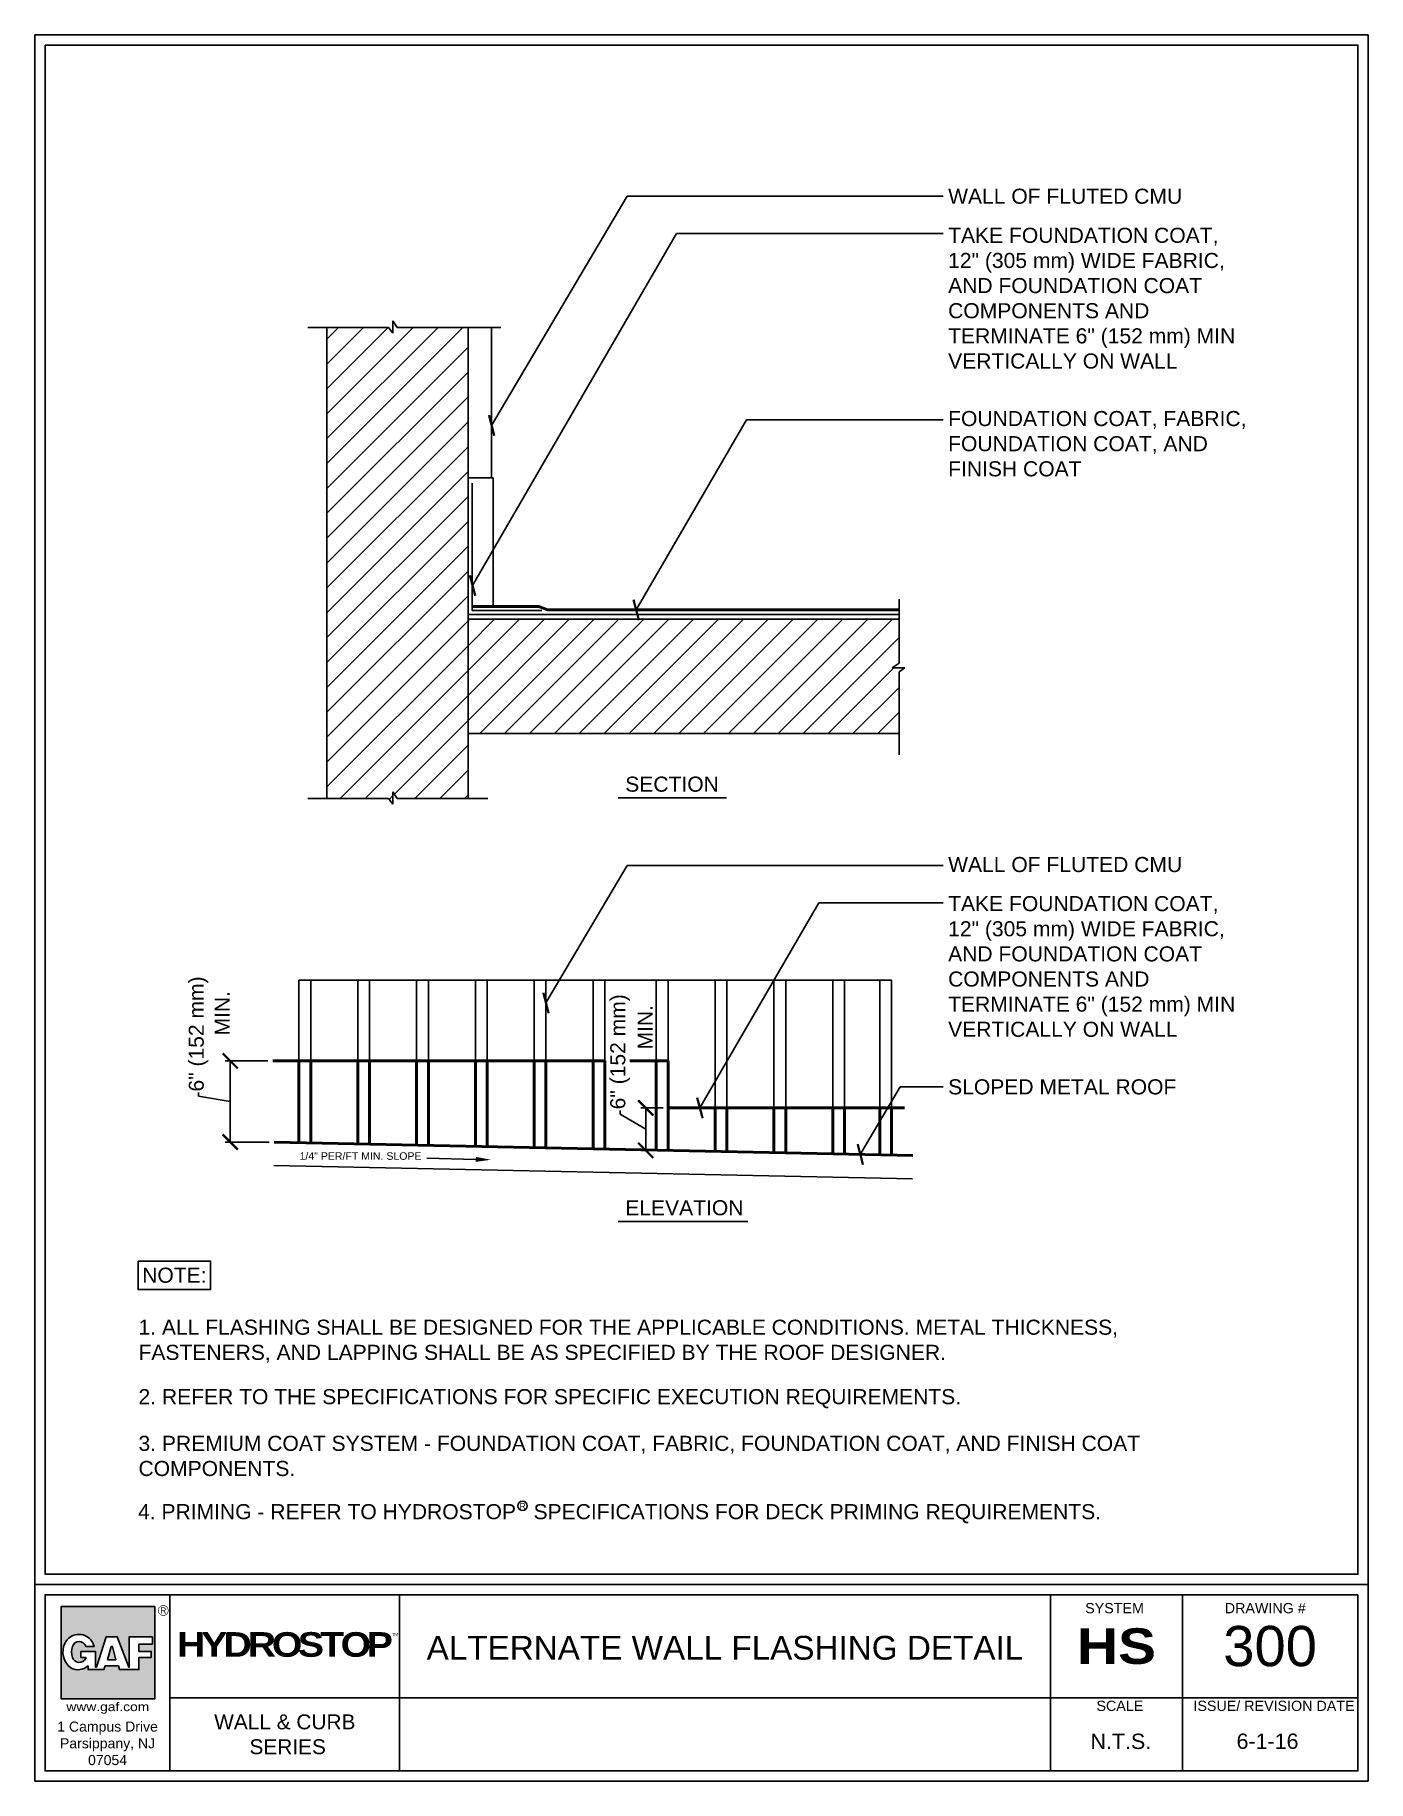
# Model space of a CAD drawing. Header units: inches. Extents: x 14.5 to 80.8, y 24.5 to 111.4.
import ezdxf
from ezdxf.enums import TextEntityAlignment as Align

# ---------------------------------------------------------------- set-up
doc = ezdxf.new("R2010")
doc.units = ezdxf.units.IN
doc.header["$MEASUREMENT"] = 0
doc.styles.add('ARCHQUIK', font='Archquik.shx', dxfattribs={"height": 0.1})
doc.styles.add('ARIAL', font='arial.ttf')
doc.styles.add('FONT', font='arial.ttf', dxfattribs={"height": 0.75})
doc.dimstyles.new('dIM-STYLE', dxfattribs={"dimtxt": 0.75, "dimasz": 0.75, "dimexe": 0.18, "dimexo": 0.0625, "dimgap": 0.09, "dimtad": 0, "dimtih": 1, "dimtoh": 1, "dimdec": 4, "dimzin": 0, "dimdsep": 46, "dimlunit": 4, "dimtxsty": 'FONT', "dimblk": 'ARCHTICK', "dimcen": 0, "dimclrd": 3, "dimclre": 3, "dimclrt": 256, "dimadec": 0, "dimazin": 0, "dimtfac": 1, "dimtdec": 4, "dimtofl": 0, "dimtmove": 0, "dimatfit": 3, "dimldrblk": 'ARCHTICK', "dimfxl": 1, "dimfrac": 2, "dimtolj": 1, "dimtzin": 0, "dimlwd": -1, "dimlwe": -1, "dimarcsym": 0})
doc.dimstyles.get("Standard").update_dxf_attribs({"dimscale": 0, "dimtxt": 0.75, "dimasz": 0.75, "dimexe": 0.2500000000000018, "dimexo": 0.0625, "dimgap": 0.09, "dimtad": 0, "dimdec": 5, "dimzin": 0, "dimdsep": 46, "dimlunit": 4, "dimtxsty": 'FONT', "dimcen": 0.09, "dimclrd": 256, "dimclre": 256, "dimclrt": 256, "dimadec": 0, "dimazin": 0, "dimtfac": 1, "dimtdec": 5, "dimtofl": 0, "dimtmove": 1, "dimatfit": 0, "dimfxl": 1, "dimfxlon": 1, "dimtolj": 1, "dimtzin": 0, "dimlwd": -1, "dimlwe": -1, "dimarcsym": 0})
pattern_1 = [(45, (0, -2.06204053283227), (-0.618718433538229, 0.6187184335382291), [])]

# ---------------------------------------------------------------- blocks, each defined once
blk = doc.blocks.new('GAF_LOGO')
h = blk.add_hatch(color=242)
h.paths.add_polyline_path([(0.9999999843750018, 0.999999984375), (-0.01802111514781046, 0.999999984375), (-0.01802111514781046, -0.002743970513160665), (0.9999999843750018, -0.002743970513160499), (0.9999999843750018, 0.6710526210937502)])
edge = h.paths.add_edge_path(flags=16)
edge.add_line((0.3421052578125003, 0.5657894648437503), (0.2499999960937487, 0.5657894648437503))
edge.add_arc((0.1776315761718745, 0.542763149414063), 0.075943396054273, 17.65012421993013, 162.3498757800698)
edge.add_arc((0.2913533789062498, 0.5065789394531254), 0.1952830184252751, 162.3498757800698, 197.65012421993)
edge.add_arc((0.1804031326795207, 0.4712765883809845), 0.07885186654145789, 197.65012421993, 331.9610179646004)
edge.add_line((0.2499999960937487, 0.4342105195312511), (0.2499999960937487, 0.4473684140625002))
edge.add_line((0.2499999960937487, 0.4473684140625002), (0.1973684179687503, 0.4473684140625003))
edge.add_line((0.1973684179687503, 0.4473684140625003), (0.1973684179687503, 0.5131578867187501))
edge.add_line((0.1973684179687503, 0.5131578867187501), (0.3552631523437491, 0.5131578867187501))
edge.add_line((0.3552631523437491, 0.5131578867187501), (0.3552631523437491, 0.3421052578125003))
edge.add_line((0.3552631523437491, 0.3421052578125003), (0.3672600561810685, 0.3421052578125003))
edge.add_line((0.3672600561810685, 0.3421052578125003), (0.473684203125, 0.6710526210937502))
edge.add_line((0.473684203125, 0.6710526210937502), (0.5921052539062508, 0.6710526210937502))
edge.add_line((0.5921052539062508, 0.6710526210937502), (0.7168783917025898, 0.3421052578125004))
edge.add_line((0.7168783917025898, 0.3421052578125004), (0.7236841992187522, 0.3421052578125004))
edge.add_line((0.7236841992187522, 0.3421052578125004), (0.7236841992187522, 0.6710526210937502))
edge.add_line((0.7236841992187522, 0.6710526210937502), (0.9757096308521137, 0.6710526210937502))
edge.add_line((0.9757096308521137, 0.6710526210937502), (0.9757096308521139, 0.5921052539062504))
edge.add_line((0.9757096308521139, 0.5921052539062504), (0.828947355468749, 0.5921052539062504))
edge.add_line((0.828947355468749, 0.5921052539062504), (0.828947355468749, 0.5131578867187501))
edge.add_line((0.828947355468749, 0.5131578867187501), (0.9619798181352781, 0.5131578867187501))
edge.add_line((0.9619798181352781, 0.5131578867187501), (0.9619798181352782, 0.4473684140625002))
edge.add_line((0.9619798181352782, 0.4473684140625002), (0.8289473554687489, 0.4473684140625003))
edge.add_line((0.8289473554687489, 0.4473684140625003), (0.828947355468749, 0.3157894687500002))
edge.add_line((0.828947355468749, 0.3157894687500002), (0.6184210429687518, 0.3157894687500003))
edge.add_line((0.6184210429687518, 0.3157894687500003), (0.6052631484375013, 0.35526315234375))
edge.add_line((0.6052631484375013, 0.35526315234375), (0.4605263085937495, 0.3552631523437498))
edge.add_line((0.4605263085937495, 0.3552631523437498), (0.4473684140624989, 0.3157894687500002))
edge.add_line((0.4473684140624989, 0.3157894687500002), (0.2763157851562497, 0.3157894687500002))
edge.add_line((0.2763157851562497, 0.3157894687500002), (0.2763157851562497, 0.3552631523437499))
edge.add_arc((0.1671059236527185, 0.4777867589039027), 0.1641305212753787, 240.8042829104425, 311.71180968469173, ccw=False)
edge.add_arc((0.2222038028843561, 0.5072653279140215), 0.2193476823067968, 155.1482085443663, 231.9615675140741, ccw=False)
edge.add_arc((0.1895668580481229, 0.5197191371257442), 0.1845148081401703, 124.71226100437019, 154.3980145931274, ccw=False)
edge.add_arc((0.1751212575285651, 0.5254602239943656), 0.171785051789476, 13.577812998885406, 121.84091426695329, ccw=False)
h.paths.add_polyline_path([(0.5263157812499983, 0.5657894648437498), (0.5394736757812488, 0.5657894648437498), (0.5789473593750003, 0.421052625), (0.4868420976562504, 0.421052625)], flags=0)
at = {"color": 242}
for p, q in [((0.9757096308521138, 0.6710526210937502), (0.9757096308521138, 0.5921052539062504)), ((0.5263157812499983, 0.5657894648437498), (0.4868420976562504, 0.421052625)), ((0.4868420976562504, 0.421052625), (0.5789473593750003, 0.421052625)), ((0.5394736757812488, 0.5657894648437498), (0.5263157812499983, 0.5657894648437498)), ((0.5789473593750003, 0.421052625), (0.5394736757812488, 0.5657894648437498))]:
    blk.add_line(p, q, dxfattribs=at)
for points in [[(0.9999999843750018, 0.6710526210937502), (0.9999999843750019, -0.00274397051316061), (-0.01802111514781046, -0.00274397051316061), (-0.01802111514781046, 0.999999984375), (0.9999999843750018, 0.999999984375), (0.9999999843750018, 0.6710526210937502)], [(0.9757096308521138, 0.6710526210937502), (0.7236841992187522, 0.6710526210937502), (0.7236841992187522, 0.3421052578125003), (0.7168783917025898, 0.3421052578125003), (0.5921052539062508, 0.6710526210937502), (0.4736842031249999, 0.6710526210937502), (0.5921052539062508, 0.6710526210937502)]]:
    blk.add_lwpolyline(points, dxfattribs=at)
at = {"const_width": 0.006578947265625}
blk.add_lwpolyline([(1.146718681227561, 0.9569249246062017, 0.9999999999999999), (1.038984530952376, 0.9569249246062017, 0.9999999999999999)], format="xyb", close=True, dxfattribs=at)
at = {"color": 242}
for points in [[(0.4736842031249999, 0.6710526210937502), (0.3672600561810686, 0.3421052578125003), (0.3552631523437491, 0.3421052578125003), (0.3552631523437491, 0.5131578867187501), (0.1973684179687503, 0.5131578867187501), (0.1973684179687503, 0.4473684140625003), (0.2499999960937487, 0.4473684140625003), (0.2499999960937487, 0.4342105195312511, -0.6638381309650001), (0.1052631562500004, 0.4473684140625003, -0.1552561087471992), (0.1052631562500004, 0.5657894648437503, -0.7312178527831996), (0.2499999960937487, 0.5657894648437503), (0.3421052578125003, 0.5657894648437503, 0.5109723306082545), (0.08449389586529144, 0.6713944055155814, 0.1302578243974809), (0.02316816522774692, 0.599451122242597, 0.172358814401925)], [(0.08704397350846876, 0.3345076182265967, 0.3196577466454945), (0.2763157851562497, 0.3552631523437499), (0.2763157851562497, 0.3157894687500002), (0.4473684140624989, 0.3157894687500002), (0.4605263085937494, 0.3552631523437499), (0.6052631484375013, 0.3552631523437499), (0.6184210429687518, 0.3157894687500002), (0.828947355468749, 0.3157894687500002), (0.828947355468749, 0.4473684140625003), (0.9619798181352781, 0.4473684140625003), (0.9619798181352781, 0.5131578867187501), (0.828947355468749, 0.5131578867187501), (0.828947355468749, 0.5921052539062504), (0.9757096308521139, 0.5921052539062504)]]:
    blk.add_lwpolyline(points, format="xyb", dxfattribs=at)
blk.add_arc((0.222203802884356, 0.5072653279140215), 0.2193476823067967, 155.1482085443668, 231.9615675140741, dxfattribs=at)
at = {"style": 'ARIAL'}
blk.add_text('R', height=0.06578947265625, dxfattribs=at).set_placement((1.092851606089969, 0.956924924606203), align=Align.MIDDLE)
at = {"style": 'ARIAL', "width": 1.133105524367421}
blk.add_text('www.gaf.com', height=0.09481817704846432, dxfattribs=at).set_placement((0.03995709321242522, -0.1363967728893486), (0.9407297751728345, -0.1363967728893486), align=Align.FIT)
blk = doc.blocks.new('HydroStop')
at = {"color": 174, "linetype": 'Continuous', "style": 'ARIAL'}
blk.add_text('TM', height=0.07930227829834807, dxfattribs=at).set_placement((6.460029172047104, 0.5633620407934359))
at = {"lineweight": -2, "insert": (0.9349556855740957, 0.6638381548218604), "char_height": 0.633319658458992, "width": 5.94393791725881, "attachment_point": 1, "style": 'ARCHQUIK'}
blk.add_mtext('{\\fArial Black|b0|i0|c0|p34;\\T0.85;\\C154;HYDRO\\C132;STOP}', dxfattribs=at)
blk = doc.blocks.new('_ArchTick')
at = {"color": 0, "linetype": 'ByBlock', "const_width": 0.15}
blk.add_lwpolyline([(-0.5, -0.5), (0.5, 0.5)], dxfattribs=at)
blk = doc.blocks.new('*D14')
at = {"transparency": 16777216}
for p, q in [((26.07527638080675, 60.34499654172916), (23.95702182173948, 60.34499654172916)), ((24.20702182173948, 56.30766623429402), (24.20702182173948, 60.34499654172916)), ((22.62910851215203, 58.58932456672919), (22.62910851215203, 58.76932456672919)), ((24.20702182173948, 58.32633138801159), (22.62910851215203, 58.58932456672919)), ((26.14549217776305, 56.30766623429402), (23.95702182173948, 56.30766623429402))]:
    blk.add_line(p, q, dxfattribs=at)
at = {"layer": 'Defpoints', "color": 0, "transparency": 16777216}
for p in [(24.20702182173948, 60.34499654172916), (26.32527638080675, 60.34499654172916), (26.39549217776305, 56.30766623429402)]:
    blk.add_point(p, dxfattribs=at)
at = {"transparency": 16777216, "xscale": 0.75, "yscale": 0.75, "zscale": 0.75}
for p, rotation in [((24.20702182173948, 60.34499654172916), 90), ((24.20702182173948, 56.30766623429402), 270)]:
    blk.add_blockref('_ArchTick', p, dxfattribs=dict(at, rotation=rotation))
at = {"transparency": 16777216, "insert": (22.62910851215202, 61.68487026932129), "char_height": 0.75, "attachment_point": 5, "rotation": 90, "style": 'FONT'}
blk.add_mtext('\\A1;6" (152 mm)', dxfattribs=at)
blk = doc.blocks.new('*D15')
at = {"transparency": 16777216}
for p, q in [((43.59697710326399, 57.70251643544817), (43.59697710326399, 57.88251643544817)), ((44.87334818102659, 56.95037694117807), (43.59697710326399, 57.70251643544817)), ((45.73569952857113, 58.00446997651912), (44.62334818102659, 58.00446997651912)), ((44.87334818102659, 58.00446997651912), (44.87334818102659, 55.89628390583702)), ((45.73569952857113, 55.89628390583702), (44.62334818102659, 55.89628390583702))]:
    blk.add_line(p, q, dxfattribs=at)
at = {"layer": 'Defpoints', "color": 0, "transparency": 16777216}
for p in [(45.98569952857113, 58.00446997651912), (44.87334818102659, 55.89628390583702), (45.98569952857113, 55.89628390583702)]:
    blk.add_point(p, dxfattribs=at)
at = {"transparency": 16777216, "xscale": 0.75, "yscale": 0.75, "zscale": 0.75}
for p, rotation in [((44.87334818102659, 58.00446997651912), 90), ((44.87334818102659, 55.89628390583702), 270)]:
    blk.add_blockref('_ArchTick', p, dxfattribs=dict(at, rotation=rotation))
at = {"transparency": 16777216, "insert": (43.59697710326397, 60.79806213804027), "char_height": 0.75, "attachment_point": 5, "rotation": 90, "style": 'FONT'}
blk.add_mtext('\\A1;6" (152 mm)', dxfattribs=at)

msp = doc.modelspace()

# ---------------------------------------------------------------- hatches: boundary and pattern name
h = msp.add_hatch()
h.set_pattern_fill('ANSI31', color=256, scale=7)
h.set_pattern_definition(pattern_1)
h.paths.add_polyline_path([(36.03846162642844, 96.82807279717325), (32.51596914578732, 96.82807279717325), (32.29361912209237, 97.16744914912871), (32.29361912209237, 96.54720960934804), (32.07126909839742, 96.82807279717323), (29.0168819307983, 96.82807279717325), (29.0168819307983, 73.3994018794207), (32.07126909839742, 73.39940187942068), (32.29361912209237, 73.11853869159549), (32.29361912209237, 73.73877823137616), (32.51596914578732, 73.3994018794207), (36.03846162642844, 73.3994018794207)])
h = msp.add_hatch()
h.set_pattern_fill('ANSI31', color=256, scale=7)
h.set_pattern_definition(pattern_1)
h.paths.add_polyline_path([(57.47763907137703, 80.12838568698119), (57.47761706612408, 82.31680809287097), (36.03846162642844, 82.31680809287097), (36.03846162642844, 76.62932853941057), (57.47767425546098, 76.62932853941057), (57.47764342530867, 79.69538718600289), (57.75854815157766, 79.90606573070463), (57.13830861179699, 79.90606573070463)])

# ---------------------------------------------------------------- linework, layer by layer
for p, q in [((28.06896867188823, 96.82807279717325), (32.07126909839741, 96.82807279717323)), ((29.0168819307983, 96.82807279717325), (29.0168819307983, 73.3994018794207)), ((32.07126909839741, 96.82807279717325), (32.29361912209237, 96.54720960934804)), ((32.29361912209237, 96.54720960934804), (32.29361912209237, 97.16744914912871)), ((32.29361912209237, 97.16744914912871), (32.51596914578732, 96.82807279717325)), ((32.51596914578732, 96.82807279717325), (37.66512758924942, 96.82807279717325)), ((36.03846162642844, 96.82807279717325), (36.03846162642844, 73.3994018794207)), ((37.20872490903346, 96.82807279717325), (37.20872490903346, 89.35009042132715)), ((36.03846162642844, 89.35009042132715), (37.27894070598976, 89.35009042132715)), ((36.23740638447129, 89.09271051670622), (36.23740638447129, 82.74988352498701)), ((37.27894070598976, 89.35009042132715), (37.27894070598976, 82.94714611188272)), ((36.03846162642844, 82.55093876694414), (57.47768496375245, 82.55093876694414)), ((36.23740638447129, 82.74988352498701), (39.70138570098216, 82.74988352498701)), ((57.47760694620028, 83.3232345159113), (57.47763907137703, 80.12838568698119)), ((36.03846162642844, 82.31680809287097), (57.47760694620027, 82.31680809287097)), ((57.47763907137704, 80.1283856869812), (57.13830861179699, 79.90606573070463)), ((57.13830861179699, 79.90606573070463), (57.75854815157766, 79.90606573070463)), ((57.75854815157766, 79.90606573070463), (57.47764342530868, 79.69538718600289)), ((57.47764342530867, 79.69538718600288), (57.47768496375245, 75.56438895224)), ((36.03853964398061, 76.62932853941057), (57.47768496375245, 76.62932853941057)), ((28.06896867188823, 73.3994018794207), (32.07126909839741, 73.39940187942068)), ((32.07126909839741, 73.3994018794207), (32.29361912209237, 73.11853869159549)), ((32.29361912209237, 73.11853869159549), (32.29361912209237, 73.73877823137616)), ((32.29361912209237, 73.73877823137616), (32.51596914578732, 73.3994018794207)), ((32.51596914578732, 73.3994018794207), (37.02148278381665, 73.3994018794207)), ((43.49487463221885, 73.43455232420001), (48.88820895172034, 73.43455232420001)), ((27.62426862449832, 56.28426096864192), (27.62426862449832, 64.35907761861657)), ((27.62426862449832, 64.35907761861657), (57.10312269576667, 64.3589996010644)), ((28.20940026580083, 56.2695752779554), (28.20940026580083, 64.35907761861657)), ((30.54992683101088, 56.22042565687332), (30.54992683101088, 64.35907761861657)), ((31.13505847231339, 56.2081382516028), (31.13505847231339, 64.35907761861657)), ((33.47558503752344, 56.15898863052072), (33.47558503752344, 64.35907761861657)), ((34.06071667882595, 56.1467012252502), (34.06071667882595, 64.35907761861657)), ((36.401243244036, 56.09755160416813), (36.401243244036, 64.35907761861657)), ((36.98637488533851, 56.08526419889761), (36.98637488533851, 64.35907761861657)), ((39.32690145054855, 56.03611457781553), (39.32690145054855, 64.35907761861657)), ((39.91203309185106, 56.02382717254501), (39.91203309185106, 64.35907761861657)), ((42.25255965706111, 55.97467755146293), (42.25255965706111, 64.35907761861657)), ((42.83769129836362, 55.96239014619241), (42.83769129836362, 64.35907761861657)), ((45.40048986971644, 55.90857294942823), (45.40048986971644, 64.35907761861657)), ((45.98569952857113, 55.89628390583702), (45.98569952857113, 64.35907761861657)), ((48.326148076229, 55.84713592307565), (48.326148076229, 64.35907761861657)), ((48.91135773508368, 55.83484687948442), (48.91135773508368, 64.35907761861657)), ((51.25180628274155, 55.78569889672305), (51.25180628274155, 64.35907761861657)), ((51.83701594159624, 55.77340985313182), (51.83701594159624, 64.35907761861657)), ((54.17746448925411, 55.72426187037045), (54.17746448925411, 64.35907761861657)), ((54.76259613055662, 55.71197446509993), (54.76259613055662, 64.35907761861657)), ((56.51806907201633, 55.67511061096766), (56.51806907201633, 64.35907761861657)), ((57.10312269576667, 64.3589996010644), (57.10312269576667, 55.66394341130908)), ((26.37092819930319, 55.13791878015746), (58.14357632202956, 54.47071267396825)), ((36.42033673513625, 55.44714683513697), (33.98272556371743, 55.50948065025483)), ((43.49487463221885, 52.36241967692797), (49.94797794744318, 52.36241967692797)), ((21.20705469467076, 33.78611375226865), (21.20705469467076, 25.02717102045245)), ((32.6318562415896, 25.02717102045245), (32.6318562415896, 33.78611375226865)), ((71.56792847675739, 28.65521179804592), (71.56792847675739, 33.78611375226865))]:
    msp.add_line(p, q)
at = {"lineweight": 50}
for p, q in [((36.23740638447129, 82.94714611188272), (39.5492514742435, 82.94714611188272)), ((39.5492514742435, 82.94714611188272), (39.99395152163341, 82.77914010705214)), ((39.99395152163341, 82.77914010705214), (57.47768496375245, 82.77914010705214)), ((26.32527638080675, 60.34499654172916), (42.83769129836362, 60.34499654172916)), ((27.62426862449832, 60.32166929362924), (27.62426862449832, 56.28426096864192)), ((28.20940026580083, 60.31432644828598), (28.20940026580083, 56.27248031826369)), ((30.54992683101088, 60.34499654172916), (30.54992683101088, 56.21404517168561)), ((31.13505847231339, 60.34507455928134), (31.13505847231339, 56.20234253885955)), ((33.47558503752344, 60.34499654172916), (33.47558503752344, 56.15898863052073)), ((34.06071667882595, 60.34499654172916), (34.06071667882595, 56.14375135717714)), ((36.401243244036, 60.34499654172916), (36.401243244036, 56.09755160416813)), ((36.98637488533851, 60.34499654172916), (36.98637488533851, 56.08526419889761)), ((39.32690145054855, 60.34499654172916), (39.32690145054855, 56.03842766174269)), ((39.91203309185106, 60.34499654172916), (39.91203309185106, 56.02382717254501)), ((42.25255965706111, 60.34499654172916), (42.25255965706111, 55.97991449761243)), ((42.83769129836362, 60.34499654172916), (42.83769129836362, 55.96821186478638)), ((44.08862103232264, 60.34499654172916), (45.98569952857113, 60.34499654172916)), ((45.40048986971644, 60.34499654172916), (45.40048986971644, 55.90977671820831)), ((45.98569952857113, 60.34499654172916), (45.98569952857113, 55.89799606783008)), ((45.98569952857113, 58.00446997651912), (57.74692353630378, 58.00446997651912)), ((48.326148076229, 58.00446997651912), (48.326148076229, 55.85118553652588)), ((48.91135773508368, 58.00446997651912), (48.91135773508368, 55.83948290369983)), ((51.25180628274155, 58.00446997651912), (51.25180628274155, 55.79267237239563)), ((51.83701594159624, 58.00446997651912), (51.83701594159624, 55.78096973956957)), ((54.17746448925411, 58.00446997651912), (54.17746448925411, 55.72253459299149)), ((54.76259613055662, 58.00446997651912), (54.76259613055662, 55.71197446509994)), ((56.51806907201633, 58.00446997651912), (56.51806907201633, 55.67511061096766)), ((57.10312269576667, 58.00446997651912), (57.10312269576667, 55.66394341130908)), ((26.39549217776305, 56.30766623429402), (58.16814030048941, 55.64046012810481))]:
    msp.add_line(p, q, dxfattribs=at)
at = {"linetype": 'Continuous'}
for p, q in [((65.01569888488676, 33.78611375226865), (65.01569888488676, 25.02717102045245)), ((21.20705469467076, 28.65521179804592), (80.29722166968178, 28.65521179804592)), ((71.56792847675739, 28.65521179804592), (71.56792847675739, 25.02717102045245))]:
    msp.add_line(p, q, dxfattribs=at)
for points in [[(14.49001371606128, 111.3851559938448), (14.49001371606128, 24.51839938696503), (80.80599330317555, 24.51839938696503), (80.80599330317555, 111.3851559938448)], [(14.49001371606128, 111.3851559938448), (80.80599330317555, 111.3851559938448), (80.80599330317555, 34.29488538575606), (14.49001371606128, 34.29488538575606)], [(14.99878534955506, 110.8763843603538), (80.29722166968178, 110.8763843603538), (80.29722166968178, 34.80365701925211), (14.99878534955506, 34.80365701925211)], [(80.80599330317555, 34.29488538575606), (14.49001371606128, 34.29488538575606), (14.49001371606128, 24.51839938696503), (80.80599330317555, 24.51839938696503)], [(80.29722166968178, 33.78611375226865), (14.99878534954415, 33.78611375226865), (14.99878534954415, 25.02717102045245), (80.29722166968178, 25.02717102045245)]]:
    msp.add_lwpolyline(points, close=True, dxfattribs=at)
msp.add_lwpolyline([(19.6212313395464, 50.38983444859056), (23.23017247385826, 50.38983444859056), (23.23017247385826, 48.9688480239856), (19.6212313395464, 48.9688480239856)], close=True)
msp.add_circle((38.74800003648841, 38.21079960742165), 0.2317057053845815, dxfattribs=at)
msp.add_solid([(36.42353215066534, 55.57210598574066), (37.17009163875841, 55.42797434196248), (36.41714131960718, 55.32218768453328)])

# ---------------------------------------------------------------- block references
at = {"linetype": 'Continuous', "xscale": 4.578944701403998, "yscale": 4.578944701396722, "zscale": 4.578944701398359}
msp.add_blockref('GAF_LOGO', (15.87060638633879, 28.62272093202319), dxfattribs=at)
at = {"xscale": 1.934332076455829, "yscale": 1.934332076455829, "zscale": 1.934332076455829}
msp.add_blockref('HydroStop', (19.74687504737987, 30.64248056082877), dxfattribs=at)

# ---------------------------------------------------------------- texts
at = {"linetype": 'Continuous'}
for s, height, style, p in [('4. PRIMING - REFER TO HYDROSTOP   SPECIFICATIONS FOR DECK PRIMING REQUIREMENTS.', 0.75, 'FONT', (19.62001030927161, 37.54697764697355)), ('N.T.S.', 0.7631574502330598, 'ARIAL', (66.99815271592591, 26.11325017496029)), ('6-1-16', 0.7631574502330598, 'ARIAL', (74.26414294412801, 26.12102215814912))]:
    msp.add_text(s, height=height, dxfattribs=dict(at, style=style)).set_placement(p)
at = {"linetype": 'Continuous', "ltscale": 0.6, "style": 'FONT'}
msp.add_text('R', height=0.3, dxfattribs=at).set_placement((38.59844366349887, 38.05113435954556))
at = {"style": 'ARIAL'}
for s, p in [('SYSTEM', (68.19558099794061, 33.12265175710945)), ('DRAWING #', (75.69039278614467, 33.12265175710945)), ('SCALE', (68.45888497711051, 28.26339685077483)), ('ISSUE/ REVISION DATE', (76.12673907382349, 28.2711688339673))]:
    msp.add_text(s, height=0.5087716334887066, dxfattribs=at).set_placement(p, align=Align.MIDDLE)
at = {"linetype": 'Continuous'}
for s, insert, char_height, width, attachment_point, style in [('WALL OF FLUTED CMU', (59.91684728983205, 103.7357817216441), 0.75, 15.21240857841713, 1, 'FONT'), ('TAKE FOUNDATION COAT, 12" (305 mm) WIDE FABRIC, AND FOUNDATION COAT COMPONENTS AND TERMINATE 6" (152 mm) MIN VERTICALLY ON WALL', (59.91684728983205, 101.7911866127014), 0.75, 15.21240857841713, 1, 'FONT'), ('FOUNDATION COAT, FABRIC, FOUNDATION COAT, AND FINISH COAT', (59.91684728983205, 92.67561123095791), 0.75, 15.21240857841713, 1, 'FONT'), ('SECTION', (43.85472518363324, 74.48805109805565), 0.75, 54.625, 1, 'FONT'), ('WALL OF FLUTED CMU', (59.91684728983205, 70.48993200790892), 0.75, 15.21240857841713, 1, 'FONT'), ('TAKE FOUNDATION COAT, 12" (305 mm) WIDE FABRIC, AND FOUNDATION COAT COMPONENTS AND TERMINATE 6" (152 mm) MIN VERTICALLY ON WALL', (59.91684728983205, 68.54533689896618), 0.75, 15.21240857841713, 1, 'FONT'), ('SLOPED METAL ROOF', (59.91684728983205, 59.42976151722272), 0.75, 15.21240857841713, 1, 'FONT'), ('1/4" PER/FT MIN. SLOPE', (27.6534004118132, 55.79990789564091), 0.375, 27.3125, 1, 'FONT'), ('ELEVATION', (43.85472518363324, 53.41591845078361), 0.75, 54.625, 1, 'FONT'), ('NOTE:', (21.42570190670187, 49.67934123628808), 0.75, 3.608941134311863, 5, 'FONT'), ('1. ALL FLASHING SHALL BE DESIGNED FOR THE APPLICABLE CONDITIONS. METAL THICKNESS, FASTENERS, AND LAPPING SHALL BE AS SPECIFIED BY THE ROOF DESIGNER.', (19.64190993783643, 47.47174550867507), 0.75, 54.625, 1, 'FONT'), ('2. REFER TO THE SPECIFICATIONS FOR SPECIFIC EXECUTION REQUIREMENTS.', (19.64190993783643, 44.01755772000749), 0.75, 54.625, 1, 'FONT'), ('3. PREMIUM COAT SYSTEM - FOUNDATION COAT, FABRIC, FOUNDATION COAT, AND FINISH COAT COMPONENTS.', (19.64190993783643, 41.69513973698506), 0.75, 54.625, 1, 'FONT'), ('{\\fArial Black|b0|i0|c0|p34;HS}', (68.29181368082207, 31.22066277515729), 1.770582097118444, 6.552229591870622, 5, 'ARIAL'), ('300', (75.93257507321958, 31.22066277515728), 2, 8.729293192924388, 5, 'ARIAL'), ('ALTERNATE WALL FLASHING DETAIL', (48.81334070818922, 31.14208659105088), 1.183652803665149, 31.89363879164056, 5, 'ARIAL')]:
    msp.add_mtext(s, dxfattribs=dict(at, insert=insert, char_height=char_height, width=width, attachment_point=attachment_point, style=style))
at = {"linetype": 'Continuous', "char_height": 0.75, "width": 54.625, "attachment_point": 1, "rotation": 90, "style": 'FONT'}
for insert in [(23.43473695520194, 61.60715107499571), (44.46717044468116, 60.91681251741566)]:
    msp.add_mtext('MIN.', dxfattribs=dict(at, insert=insert))
at = {"attachment_point": 5, "style": 'ARIAL'}
for s, insert, char_height, width in [('WALL & CURB\\P SERIES', (26.91945546813018, 26.84119140924918), 0.7419714262123118, 11.42480154691884), ('1 Campus Drive\\PParsippany, NJ 07054', (18.10292002210745, 26.39340186921985), 0.5, 6.20826934512661)]:
    msp.add_mtext(s, dxfattribs=dict(at, insert=insert, char_height=char_height, width=width))

# ---------------------------------------------------------------- dimensions: what is measured, and where the dimension line sits
for base, p1, p2, picture, middle in [((24.20702182173948, 60.34499654172916), (26.39549217776305, 56.30766623429402), (26.32527638080675, 60.34499654172916), '*D14', (22.62910851215202, 58.8593245667292)), ((44.87334818102659, 55.89628390583702), (45.98569952857113, 58.00446997651912), (45.98569952857113, 55.89628390583702), '*D15', (43.59697710326397, 57.97251643544818))]:
    dim = msp.add_linear_dim(base=base, p1=p1, p2=p2, angle=90, text='6" (152 mm)', dimstyle='Standard', override={"dimscale": 1, "dimexe": 0.25, "dimexo": 0.25, "dimblk": 'ArchTick', "dimfxlon": 0})
    dim.commit()
    dim.dimension.update_dxf_attribs({"geometry": picture, "text_midpoint": middle, "dimtype": 160})

# ---------------------------------------------------------------- leaders
for points in [[(37.20872490903346, 91.96090245404108), (43.95816190331311, 103.3719207690939), (59.66457031683171, 103.3719207690939)], [(36.25918121907216, 83.99189411162467), (46.40454562838295, 101.4990397944238), (59.66457031683171, 101.4990397944238)], [(44.39932882466693, 82.77914010705214), (49.87934472742199, 92.23562021786427), (59.66457031683171, 92.23562021786427)], [(39.91203309185106, 63.22783122519392), (43.95816190331311, 70.06846845342307), (59.66457031683171, 70.06846845342307)], [(47.5682079413759, 58.00446997651912), (53.4799605529704, 68.20596792536253), (59.66457031683171, 68.20596792536253)], [(55.54744338570396, 55.6954931545388), (57.53673027489185, 59.05870539663488), (59.66457031683171, 59.05870539663488)]]:
    msp.add_leader(points, dimstyle='dIM-STYLE', override={"dimgap": 0.09, "dimtad": 0, "dimclrd": 256})

doc.saveas('drawing.dxf')
